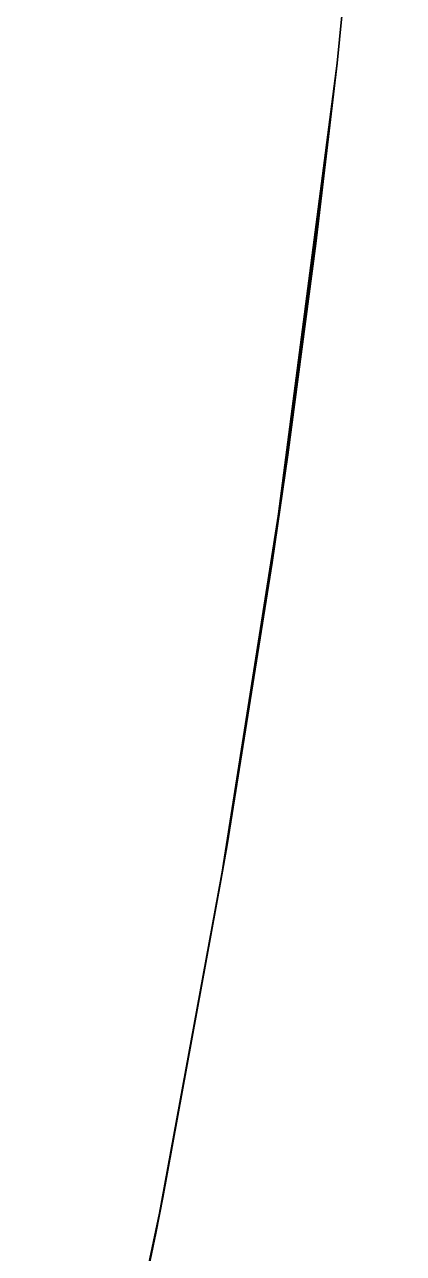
# Model space of a CAD drawing. Header units: metres. Extents: x -17.5 to 17.5, y -17.5 to 17.5.
# Drawn here: x 17.002 to 17.473, y -3.435 to -1.909 of the extents above; entities that cross this region are included whole.
import ezdxf

# ---------------------------------------------------------------- set-up
doc = ezdxf.new("R2010")
doc.units = ezdxf.units.M

msp = doc.modelspace()

# ---------------------------------------------------------------- meshes
at = {"layer": '10', "color": 1}
mesh = msp.add_polyface(dxfattribs=at)
corners = [(17.4383, -1.4688, -20), (17.4383, -1.4688, -19.5), (17.3903, -1.9566, -19.5), (17.3903, -1.9566, -20), (17.4725, -0.9798, -20), (17.4725, -0.9798, -19.5), (17.3903, -1.9566, -19), (17.3287, -2.4429, -19), (17.4383, -1.4688, -19), (17.3903, -1.9566, -18.5), (17.3287, -2.4429, -18.5), (17.4383, -1.4688, -18.5), (17.4725, -0.9798, -19), (17.3903, -1.9566, -18), (17.3287, -2.4429, -18), (17.4383, -1.4688, -18), (17.4725, -0.9798, -18.5), (17.3903, -1.9566, -17.5), (17.3287, -2.4429, -17.5), (17.4383, -1.4688, -17.5), (17.4725, -0.9798, -18), (17.3903, -1.9566, -17), (17.3287, -2.4429, -17), (17.4383, -1.4688, -17), (17.4725, -0.9798, -17.5), (17.3903, -1.9566, -16.5), (17.3287, -2.4429, -16.5), (17.4383, -1.4688, -16.5), (17.4725, -0.9798, -17), (17.3903, -1.9566, -16), (17.3287, -2.4429, -16), (17.4383, -1.4688, -16), (17.4725, -0.9798, -16.5), (17.3903, -1.9566, 16), (17.3903, -1.9566, 16.5), (17.3287, -2.4429, 16.5), (17.4383, -1.4688, 16), (17.4383, -1.4688, 16.5), (17.4725, -0.9798, 16), (17.3903, -1.9566, 17), (17.3287, -2.4429, 17), (17.4383, -1.4688, 17), (17.4725, -0.9798, 16.5), (17.3903, -1.9566, 17.5), (17.3287, -2.4429, 17.5), (17.4383, -1.4688, 17.5), (17.4725, -0.9798, 17), (17.3903, -1.9566, 18), (17.3287, -2.4429, 18), (17.4383, -1.4688, 18), (17.4725, -0.9798, 17.5), (17.3903, -1.9566, 18.5), (17.3287, -2.4429, 18.5), (17.4383, -1.4688, 18.5), (17.4725, -0.9798, 18), (17.3903, -1.9566, 19), (17.3287, -2.4429, 19), (17.4383, -1.4688, 19), (17.4725, -0.9798, 18.5), (17.3903, -1.9566, 19.5), (17.3287, -2.4429, 19.5), (17.4383, -1.4688, 19.5), (17.4725, -0.9798, 19), (17.3903, -1.9566, 20), (17.3287, -2.4429, 20), (17.4383, -1.4688, 20), (17.4725, -0.9798, 19.5)]
mesh.append_faces([[corners[k] for k in face] for face in [(0, 1, 2), (3, 0, 2), (4, 5, 1), (0, 4, 1), (2, 6, 7), (1, 8, 6), (2, 1, 6), (1, 5, 8), (6, 9, 10), (8, 11, 9), (6, 8, 9), (8, 12, 11), (9, 13, 14), (11, 15, 13), (9, 11, 13), (11, 16, 15), (13, 17, 18), (15, 19, 17), (13, 15, 17), (15, 20, 19), (17, 21, 22), (19, 23, 21), (17, 19, 21), (19, 24, 23), (21, 25, 26), (23, 27, 25), (21, 23, 25), (23, 28, 27), (25, 29, 30), (27, 31, 29), (25, 27, 29), (27, 32, 31), (33, 34, 35), (36, 37, 34), (33, 36, 34), (36, 38, 37), (34, 39, 40), (37, 41, 39), (34, 37, 39), (37, 42, 41), (39, 43, 44), (41, 45, 43), (39, 41, 43), (41, 46, 45), (43, 47, 48), (45, 49, 47), (43, 45, 47), (45, 50, 49), (47, 51, 52), (49, 53, 51), (47, 49, 51), (49, 54, 53), (51, 55, 56), (53, 57, 55), (51, 53, 55), (53, 58, 57), (55, 59, 60), (57, 61, 59), (55, 57, 59), (57, 62, 61), (59, 63, 64), (61, 65, 63), (59, 61, 63), (61, 66, 65)]], dxfattribs={"color": 1})
mesh = msp.add_polyface(dxfattribs=at)
corners = [(17.3636, -2.1804, -15.5), (17.3636, -2.1804, -15), (17.3093, -2.5767, -15), (17.3636, -2.1804, -14.5), (17.3093, -2.5767, -14.5), (17.3636, -2.1804, -14), (17.3093, -2.5767, -14), (17.3636, -2.1804, -13.5), (17.3093, -2.5767, -13.5), (17.3636, -2.1804, -13), (17.3093, -2.5767, -13), (17.3636, -2.1804, -12.5), (17.3093, -2.5767, -12.5), (17.3636, -2.1804, -12), (17.3093, -2.5767, -12), (17.3636, -2.1804, -11.5), (17.3093, -2.5767, -11.5), (17.3636, -2.1804, -11), (17.3093, -2.5767, -11), (17.3636, -2.1804, -10.5), (17.3093, -2.5767, -10.5), (17.3636, -2.1804, -10), (17.3093, -2.5767, -10), (17.3636, -2.1804, -9.5), (17.3093, -2.5767, -9.5), (17.3636, -2.1804, -9), (17.3093, -2.5767, -9), (17.3636, -2.1804, -8.5), (17.3093, -2.5767, -8.5), (17.3636, -2.1804, -8), (17.3093, -2.5767, -8), (17.3636, -2.1804, -7.5), (17.3093, -2.5767, -7.5), (17.3093, -2.5767, 8), (17.3636, -2.1804, 8), (17.3093, -2.5767, 8.5), (17.3636, -2.1804, 8.5), (17.3093, -2.5767, 9), (17.3636, -2.1804, 9), (17.3093, -2.5767, 9.5), (17.3636, -2.1804, 9.5), (17.3093, -2.5767, 10), (17.3636, -2.1804, 10), (17.3093, -2.5767, 10.5), (17.3636, -2.1804, 10.5), (17.3093, -2.5767, 11), (17.3636, -2.1804, 11), (17.3093, -2.5767, 11.5), (17.3636, -2.1804, 11.5), (17.3093, -2.5767, 12), (17.3636, -2.1804, 12), (17.3093, -2.5767, 12.5), (17.3636, -2.1804, 12.5), (17.3093, -2.5767, 13), (17.3636, -2.1804, 13), (17.3093, -2.5767, 13.5), (17.3636, -2.1804, 13.5), (17.3093, -2.5767, 14), (17.3636, -2.1804, 14), (17.3093, -2.5767, 14.5), (17.3636, -2.1804, 14.5), (17.3093, -2.5767, 15), (17.3636, -2.1804, 15), (17.3093, -2.5767, 15.5), (17.3287, -2.4429, -16), (17.3903, -1.9566, -16), (17.3093, -2.5767, -15.5), (17.3636, -2.1804, 15.5), (17.3287, -2.4429, 16)]
mesh.append_faces([[corners[k] for k in face] for face in [(0, 1, 2), (1, 3, 4), (3, 5, 6), (5, 7, 8), (7, 9, 10), (9, 11, 12), (11, 13, 14), (13, 15, 16), (15, 17, 18), (17, 19, 20), (19, 21, 22), (21, 23, 24), (23, 25, 26), (25, 27, 28), (27, 29, 30), (29, 31, 32), (33, 34, 35), (35, 36, 37), (37, 38, 39), (39, 40, 41), (41, 42, 43), (43, 44, 45), (45, 46, 47), (47, 48, 49), (49, 50, 51), (51, 52, 53), (53, 54, 55), (55, 56, 57), (57, 58, 59), (59, 60, 61), (61, 62, 63), (64, 65, 66), (63, 67, 68)]], dxfattribs={"color": 1})
mesh = msp.add_polyface(dxfattribs=at)
corners = [(17.3903, -1.9566, -20), (17.3903, -1.9566, -19.5), (17.3287, -2.4429, -19.5), (17.3287, -2.4429, -20), (17.3287, -2.4429, -19), (17.3903, -1.9566, -19), (17.3287, -2.4429, -18.5), (17.3903, -1.9566, -18.5), (17.3287, -2.4429, -18), (17.3903, -1.9566, -18), (17.3287, -2.4429, -17.5), (17.3903, -1.9566, -17.5), (17.3287, -2.4429, -17), (17.3903, -1.9566, -17), (17.3287, -2.4429, -16.5), (17.3903, -1.9566, -16.5), (17.3287, -2.4429, -16), (17.3636, -2.1804, 8.5), (17.3636, -2.1804, 9), (17.3093, -2.5767, 9), (17.3636, -2.1804, 9.5), (17.3093, -2.5767, 9.5), (17.3636, -2.1804, 10), (17.3093, -2.5767, 10), (17.3636, -2.1804, 10.5), (17.3093, -2.5767, 10.5), (17.3636, -2.1804, 11), (17.3093, -2.5767, 11), (17.3636, -2.1804, 11.5), (17.3093, -2.5767, 11.5), (17.3636, -2.1804, 12), (17.3093, -2.5767, 12), (17.3636, -2.1804, 12.5), (17.3093, -2.5767, 12.5), (17.3636, -2.1804, 13), (17.3093, -2.5767, 13), (17.3636, -2.1804, 13.5), (17.3093, -2.5767, 13.5), (17.3636, -2.1804, 14), (17.3093, -2.5767, 14), (17.3636, -2.1804, 14.5), (17.3093, -2.5767, 14.5), (17.3636, -2.1804, 15), (17.3093, -2.5767, 15), (17.3636, -2.1804, 15.5), (17.3093, -2.5767, 15.5), (17.3287, -2.4429, 16), (17.3903, -1.9566, 16), (17.3287, -2.4429, 16.5), (17.3903, -1.9566, 16.5), (17.3287, -2.4429, 17), (17.3903, -1.9566, 17), (17.3287, -2.4429, 17.5), (17.3903, -1.9566, 17.5), (17.3287, -2.4429, 18), (17.3903, -1.9566, 18), (17.3287, -2.4429, 18.5), (17.3903, -1.9566, 18.5), (17.3287, -2.4429, 19), (17.3903, -1.9566, 19), (17.3287, -2.4429, 19.5), (17.3903, -1.9566, 19.5), (17.3287, -2.4429, 20), (17.3903, -1.9566, -16), (17.3636, -2.1804, -15.5), (17.3093, -2.5767, -15.5)]
mesh.append_faces([[corners[k] for k in face] for face in [(0, 1, 2), (3, 0, 2), (2, 1, 4), (4, 5, 6), (6, 7, 8), (8, 9, 10), (10, 11, 12), (12, 13, 14), (14, 15, 16), (17, 18, 19), (18, 20, 21), (20, 22, 23), (22, 24, 25), (24, 26, 27), (26, 28, 29), (28, 30, 31), (30, 32, 33), (32, 34, 35), (34, 36, 37), (36, 38, 39), (38, 40, 41), (40, 42, 43), (42, 44, 45), (46, 47, 48), (48, 49, 50), (50, 51, 52), (52, 53, 54), (54, 55, 56), (56, 57, 58), (58, 59, 60), (60, 61, 62), (63, 64, 65), (44, 47, 46)]], dxfattribs={"color": 1})
mesh = msp.add_polyface(dxfattribs=at)
corners = [(17.3287, -2.4429, -20), (17.3287, -2.4429, -19.5), (17.2534, -2.9272, -19.5), (17.3287, -2.4429, -19), (17.2534, -2.9272, -19), (17.3287, -2.4429, -18.5), (17.2534, -2.9272, -18.5), (17.3287, -2.4429, -18), (17.2534, -2.9272, -18), (17.3287, -2.4429, -17.5), (17.2534, -2.9272, -17.5), (17.3287, -2.4429, -17), (17.2534, -2.9272, -17), (17.3287, -2.4429, -16.5), (17.2534, -2.9272, -16.5), (17.3287, -2.4429, -16), (17.2534, -2.9272, -16), (17.3093, -2.5767, -15.5), (17.3636, -2.1804, -15.5), (17.3093, -2.5767, -15), (17.3636, -2.1804, -15), (17.3093, -2.5767, -14.5), (17.3636, -2.1804, -14.5), (17.3093, -2.5767, -14), (17.3636, -2.1804, -14), (17.3093, -2.5767, -13.5), (17.3636, -2.1804, -13.5), (17.3093, -2.5767, -13), (17.3636, -2.1804, -13), (17.3093, -2.5767, -12.5), (17.3636, -2.1804, -12.5), (17.3093, -2.5767, -12), (17.3636, -2.1804, -12), (17.3093, -2.5767, -11.5), (17.3636, -2.1804, -11.5), (17.3093, -2.5767, -11), (17.3636, -2.1804, -11), (17.3093, -2.5767, -10.5), (17.3636, -2.1804, -10.5), (17.3093, -2.5767, -10), (17.3636, -2.1804, -10), (17.3093, -2.5767, -9.5), (17.3636, -2.1804, -9.5), (17.3093, -2.5767, -9), (17.3636, -2.1804, -9), (17.3093, -2.5767, -8.5), (17.3636, -2.1804, -8.5), (17.3093, -2.5767, -8), (17.3287, -2.4429, 16), (17.3287, -2.4429, 16.5), (17.2534, -2.9272, 16.5), (17.3287, -2.4429, 17), (17.2534, -2.9272, 17), (17.3287, -2.4429, 17.5), (17.2534, -2.9272, 17.5), (17.3287, -2.4429, 18), (17.2534, -2.9272, 18), (17.3287, -2.4429, 18.5), (17.2534, -2.9272, 18.5), (17.3287, -2.4429, 19), (17.2534, -2.9272, 19), (17.3287, -2.4429, 19.5), (17.2534, -2.9272, 19.5), (17.3287, -2.4429, 20), (17.2534, -2.9272, 20), (17.2458, -2.9716, -15.5), (17.3093, -2.5767, 15.5), (17.2534, -2.9272, 16)]
mesh.append_faces([[corners[k] for k in face] for face in [(0, 1, 2), (1, 3, 4), (3, 5, 6), (5, 7, 8), (7, 9, 10), (9, 11, 12), (11, 13, 14), (13, 15, 16), (17, 18, 19), (19, 20, 21), (21, 22, 23), (23, 24, 25), (25, 26, 27), (27, 28, 29), (29, 30, 31), (31, 32, 33), (33, 34, 35), (35, 36, 37), (37, 38, 39), (39, 40, 41), (41, 42, 43), (43, 44, 45), (45, 46, 47), (48, 49, 50), (49, 51, 52), (51, 53, 54), (53, 55, 56), (55, 57, 58), (57, 59, 60), (59, 61, 62), (61, 63, 64), (15, 17, 65), (66, 48, 67)]], dxfattribs={"color": 1})
mesh = msp.add_polyface(dxfattribs=at)
corners = [(17.3093, -2.5767, -8), (17.3636, -2.1804, -8), (17.3093, -2.5767, -7.5), (17.3636, -2.1804, -7.5), (17.3093, -2.5767, -7), (17.3636, -2.1804, -7), (17.3093, -2.5767, -6.5), (17.3636, -2.1804, -6.5), (17.3093, -2.5767, -6), (17.3636, -2.1804, -6), (17.3093, -2.5767, -5.5), (17.3636, -2.1804, -5.5), (17.3093, -2.5767, -5), (17.3636, -2.1804, -5), (17.3093, -2.5767, -4.5), (17.3636, -2.1804, -4.5), (17.3093, -2.5767, -4), (17.3636, -2.1804, -4), (17.3093, -2.5767, -3.5), (17.3636, -2.1804, -3.5), (17.3093, -2.5767, -3), (17.3636, -2.1804, -3), (17.3093, -2.5767, -2.5), (17.3636, -2.1804, -2.5), (17.3093, -2.5767, -2), (17.3636, -2.1804, -2), (17.3093, -2.5767, -1.5), (17.3636, -2.1804, -1.5), (17.3093, -2.5767, -1), (17.3636, -2.1804, -1), (17.3093, -2.5767, -0.5), (17.3636, -2.1804, -0.5), (17.3093, -2.5767), (17.3636, -2.1804), (17.3093, -2.5767, 0.5), (17.3636, -2.1804, 0.5), (17.3093, -2.5767, 1), (17.3636, -2.1804, 1), (17.3093, -2.5767, 1.5), (17.3636, -2.1804, 1.5), (17.3093, -2.5767, 2), (17.3636, -2.1804, 2), (17.3093, -2.5767, 2.5), (17.3636, -2.1804, 2.5), (17.3093, -2.5767, 3), (17.3636, -2.1804, 3), (17.3093, -2.5767, 3.5), (17.3636, -2.1804, 3.5), (17.3093, -2.5767, 4), (17.3636, -2.1804, 4), (17.3093, -2.5767, 4.5), (17.3636, -2.1804, 4.5), (17.3093, -2.5767, 5), (17.3636, -2.1804, 5), (17.3093, -2.5767, 5.5), (17.3636, -2.1804, 5.5), (17.3093, -2.5767, 6), (17.3636, -2.1804, 6), (17.3093, -2.5767, 6.5), (17.3636, -2.1804, 6.5), (17.3093, -2.5767, 7), (17.3636, -2.1804, 7), (17.3093, -2.5767, 7.5), (17.3636, -2.1804, 7.5), (17.3093, -2.5767, 8)]
mesh.append_faces([[corners[k] for k in face] for face in [(0, 1, 2), (2, 3, 4), (4, 5, 6), (6, 7, 8), (8, 9, 10), (10, 11, 12), (12, 13, 14), (14, 15, 16), (16, 17, 18), (18, 19, 20), (20, 21, 22), (22, 23, 24), (24, 25, 26), (26, 27, 28), (28, 29, 30), (30, 31, 32), (32, 33, 34), (34, 35, 36), (36, 37, 38), (38, 39, 40), (40, 41, 42), (42, 43, 44), (44, 45, 46), (46, 47, 48), (48, 49, 50), (50, 51, 52), (52, 53, 54), (54, 55, 56), (56, 57, 58), (58, 59, 60), (60, 61, 62), (62, 63, 64)]], dxfattribs={"color": 1})
mesh = msp.add_polyface(dxfattribs=at)
corners = [(17.3636, -2.1804, -7.5), (17.3636, -2.1804, -7), (17.3093, -2.5767, -7), (17.3636, -2.1804, -6.5), (17.3093, -2.5767, -6.5), (17.3636, -2.1804, -6), (17.3093, -2.5767, -6), (17.3636, -2.1804, -5.5), (17.3093, -2.5767, -5.5), (17.3636, -2.1804, -5), (17.3093, -2.5767, -5), (17.3636, -2.1804, -4.5), (17.3093, -2.5767, -4.5), (17.3636, -2.1804, -4), (17.3093, -2.5767, -4), (17.3636, -2.1804, -3.5), (17.3093, -2.5767, -3.5), (17.3636, -2.1804, -3), (17.3093, -2.5767, -3), (17.3636, -2.1804, -2.5), (17.3093, -2.5767, -2.5), (17.3636, -2.1804, -2), (17.3093, -2.5767, -2), (17.3636, -2.1804, -1.5), (17.3093, -2.5767, -1.5), (17.3636, -2.1804, -1), (17.3093, -2.5767, -1), (17.3636, -2.1804, -0.5), (17.3093, -2.5767, -0.5), (17.3636, -2.1804), (17.3093, -2.5767), (17.3636, -2.1804, 0.5), (17.3093, -2.5767, 0.5), (17.3636, -2.1804, 1), (17.3093, -2.5767, 1), (17.3636, -2.1804, 1.5), (17.3093, -2.5767, 1.5), (17.3636, -2.1804, 2), (17.3093, -2.5767, 2), (17.3636, -2.1804, 2.5), (17.3093, -2.5767, 2.5), (17.3636, -2.1804, 3), (17.3093, -2.5767, 3), (17.3636, -2.1804, 3.5), (17.3093, -2.5767, 3.5), (17.3636, -2.1804, 4), (17.3093, -2.5767, 4), (17.3636, -2.1804, 4.5), (17.3093, -2.5767, 4.5), (17.3636, -2.1804, 5), (17.3093, -2.5767, 5), (17.3636, -2.1804, 5.5), (17.3093, -2.5767, 5.5), (17.3636, -2.1804, 6), (17.3093, -2.5767, 6), (17.3636, -2.1804, 6.5), (17.3093, -2.5767, 6.5), (17.3636, -2.1804, 7), (17.3093, -2.5767, 7), (17.3636, -2.1804, 7.5), (17.3093, -2.5767, 7.5), (17.3636, -2.1804, 8), (17.3093, -2.5767, 8), (17.3636, -2.1804, 8.5), (17.3093, -2.5767, 8.5)]
mesh.append_faces([[corners[k] for k in face] for face in [(0, 1, 2), (1, 3, 4), (3, 5, 6), (5, 7, 8), (7, 9, 10), (9, 11, 12), (11, 13, 14), (13, 15, 16), (15, 17, 18), (17, 19, 20), (19, 21, 22), (21, 23, 24), (23, 25, 26), (25, 27, 28), (27, 29, 30), (29, 31, 32), (31, 33, 34), (33, 35, 36), (35, 37, 38), (37, 39, 40), (39, 41, 42), (41, 43, 44), (43, 45, 46), (45, 47, 48), (47, 49, 50), (49, 51, 52), (51, 53, 54), (53, 55, 56), (55, 57, 58), (57, 59, 60), (59, 61, 62), (61, 63, 64)]], dxfattribs={"color": 1})
mesh = msp.add_polyface(dxfattribs=at)
corners = [(17.2534, -2.9272, -20), (17.3287, -2.4429, -20), (17.2534, -2.9272, -19.5), (17.3287, -2.4429, -19.5), (17.2534, -2.9272, -19), (17.3287, -2.4429, -19), (17.2534, -2.9272, -18.5), (17.3287, -2.4429, -18.5), (17.2534, -2.9272, -18), (17.3287, -2.4429, -18), (17.2534, -2.9272, -17.5), (17.3287, -2.4429, -17.5), (17.2534, -2.9272, -17), (17.3287, -2.4429, -17), (17.2534, -2.9272, -16.5), (17.3287, -2.4429, -16.5), (17.2534, -2.9272, -16), (17.3093, -2.5767, -15.5), (17.3093, -2.5767, -15), (17.2458, -2.9716, -15), (17.3093, -2.5767, -14.5), (17.2458, -2.9716, -14.5), (17.3093, -2.5767, -14), (17.2458, -2.9716, -14), (17.3093, -2.5767, -13.5), (17.2458, -2.9716, -13.5), (17.3093, -2.5767, -13), (17.2458, -2.9716, -13), (17.3093, -2.5767, -12.5), (17.2458, -2.9716, -12.5), (17.3093, -2.5767, -12), (17.2458, -2.9716, -12), (17.3093, -2.5767, -11.5), (17.2458, -2.9716, -11.5), (17.3093, -2.5767, -11), (17.2458, -2.9716, -11), (17.3093, -2.5767, -10.5), (17.2458, -2.9716, -10.5), (17.3093, -2.5767, -10), (17.2458, -2.9716, -10), (17.3093, -2.5767, -9.5), (17.2458, -2.9716, -9.5), (17.3093, -2.5767, -9), (17.2458, -2.9716, -9), (17.3093, -2.5767, -8.5), (17.2458, -2.9716, -8.5), (17.3093, -2.5767, -8), (17.2458, -2.9716, -8), (17.3093, -2.5767, -7.5), (17.2458, -2.9716, -7.5), (17.3093, -2.5767, -7), (17.2458, -2.9716, -7), (17.3093, -2.5767, -6.5), (17.2458, -2.9716, -6.5), (17.3093, -2.5767, -6), (17.2458, -2.9716, -6), (17.3093, -2.5767, -5.5), (17.2458, -2.9716, -5.5), (17.3093, -2.5767, -5), (17.2458, -2.9716, -5), (17.3093, -2.5767, -4.5), (17.2458, -2.9716, -4.5), (17.3093, -2.5767, -4), (17.2458, -2.9716, -4), (17.3093, -2.5767, -3.5), (17.2458, -2.9716, -3.5), (17.3093, -2.5767, -3), (17.2458, -2.9716, -3), (17.3093, -2.5767, -2.5), (17.2458, -2.9716, -2.5), (17.3093, -2.5767, -2), (17.2458, -2.9716, -2), (17.3093, -2.5767, -1.5), (17.2458, -2.9716, -1.5), (17.3093, -2.5767, -1), (17.2458, -2.9716, -1), (17.3093, -2.5767, -0.5), (17.2458, -2.9716, -0.5), (17.2458, -2.9716, 7.5), (17.3093, -2.5767, 7.5), (17.2458, -2.9716, 8), (17.3093, -2.5767, 8), (17.2458, -2.9716, 8.5), (17.3093, -2.5767, 8.5), (17.2458, -2.9716, 9), (17.3093, -2.5767, 9), (17.2458, -2.9716, 9.5), (17.3093, -2.5767, 9.5), (17.2458, -2.9716, 10), (17.3093, -2.5767, 10), (17.2458, -2.9716, 10.5), (17.3093, -2.5767, 10.5), (17.2458, -2.9716, 11), (17.3093, -2.5767, 11), (17.2458, -2.9716, 11.5), (17.3093, -2.5767, 11.5), (17.2458, -2.9716, 12), (17.3093, -2.5767, 12), (17.2458, -2.9716, 12.5), (17.3093, -2.5767, 12.5), (17.2458, -2.9716, 13), (17.3093, -2.5767, 13), (17.2458, -2.9716, 13.5), (17.3093, -2.5767, 13.5), (17.2458, -2.9716, 14), (17.3093, -2.5767, 14), (17.2458, -2.9716, 14.5), (17.3093, -2.5767, 14.5), (17.2458, -2.9716, 15), (17.3093, -2.5767, 15), (17.2458, -2.9716, 15.5), (17.2534, -2.9272, 16), (17.3287, -2.4429, 16), (17.2534, -2.9272, 16.5), (17.3287, -2.4429, 16.5), (17.2534, -2.9272, 17), (17.3287, -2.4429, 17), (17.2534, -2.9272, 17.5), (17.3287, -2.4429, 17.5), (17.2534, -2.9272, 18), (17.3287, -2.4429, 18), (17.2534, -2.9272, 18.5), (17.3287, -2.4429, 18.5), (17.2534, -2.9272, 19), (17.3287, -2.4429, 19), (17.2534, -2.9272, 19.5), (17.3287, -2.4429, 19.5), (17.2534, -2.9272, 20), (17.3287, -2.4429, -16), (17.2458, -2.9716, -15.5), (17.3093, -2.5767, 15.5)]
mesh.append_faces([[corners[k] for k in face] for face in [(0, 1, 2), (2, 3, 4), (4, 5, 6), (6, 7, 8), (8, 9, 10), (10, 11, 12), (12, 13, 14), (14, 15, 16), (17, 18, 19), (18, 20, 21), (20, 22, 23), (22, 24, 25), (24, 26, 27), (26, 28, 29), (28, 30, 31), (30, 32, 33), (32, 34, 35), (34, 36, 37), (36, 38, 39), (38, 40, 41), (40, 42, 43), (42, 44, 45), (44, 46, 47), (46, 48, 49), (48, 50, 51), (50, 52, 53), (52, 54, 55), (54, 56, 57), (56, 58, 59), (58, 60, 61), (60, 62, 63), (62, 64, 65), (64, 66, 67), (66, 68, 69), (68, 70, 71), (70, 72, 73), (72, 74, 75), (74, 76, 77), (78, 79, 80), (80, 81, 82), (82, 83, 84), (84, 85, 86), (86, 87, 88), (88, 89, 90), (90, 91, 92), (92, 93, 94), (94, 95, 96), (96, 97, 98), (98, 99, 100), (100, 101, 102), (102, 103, 104), (104, 105, 106), (106, 107, 108), (108, 109, 110), (111, 112, 113), (113, 114, 115), (115, 116, 117), (117, 118, 119), (119, 120, 121), (121, 122, 123), (123, 124, 125), (125, 126, 127), (16, 128, 129), (110, 130, 111)]], dxfattribs={"color": 1})
mesh = msp.add_polyface(dxfattribs=at)
corners = [(17.2534, -2.9272, -20), (17.2534, -2.9272, -19.5), (17.1647, -3.4093, -19.5), (17.2534, -2.9272, -19), (17.1647, -3.4093, -19), (17.2534, -2.9272, -18.5), (17.1647, -3.4093, -18.5), (17.2534, -2.9272, -18), (17.1647, -3.4093, -18), (17.2534, -2.9272, -17.5), (17.1647, -3.4093, -17.5), (17.2534, -2.9272, -17), (17.1647, -3.4093, -17), (17.2534, -2.9272, -16.5), (17.1647, -3.4093, -16.5), (17.2534, -2.9272, -16), (17.1647, -3.4093, -16), (17.2458, -2.9716, -15.5), (17.3093, -2.5767, -15.5), (17.2458, -2.9716, -15), (17.3093, -2.5767, -15), (17.2458, -2.9716, -14.5), (17.3093, -2.5767, -14.5), (17.2458, -2.9716, -14), (17.3093, -2.5767, -14), (17.2458, -2.9716, -13.5), (17.3093, -2.5767, -13.5), (17.2458, -2.9716, -13), (17.3093, -2.5767, -13), (17.2458, -2.9716, -12.5), (17.3093, -2.5767, -12.5), (17.2458, -2.9716, -12), (17.3093, -2.5767, -12), (17.2458, -2.9716, -11.5), (17.3093, -2.5767, -11.5), (17.2458, -2.9716, -11), (17.3093, -2.5767, -11), (17.2458, -2.9716, -10.5), (17.3093, -2.5767, -10.5), (17.2458, -2.9716, -10), (17.3093, -2.5767, -10), (17.2458, -2.9716, -9.5), (17.3093, -2.5767, -9.5), (17.2458, -2.9716, -9), (17.2458, -2.9716, 15), (17.2458, -2.9716, 15.5), (17.1734, -3.365, 15.5), (17.2534, -2.9272, 16), (17.2534, -2.9272, 16.5), (17.1647, -3.4093, 16.5), (17.2534, -2.9272, 17), (17.1647, -3.4093, 17), (17.2534, -2.9272, 17.5), (17.1647, -3.4093, 17.5), (17.2534, -2.9272, 18), (17.1647, -3.4093, 18), (17.2534, -2.9272, 18.5), (17.1647, -3.4093, 18.5), (17.2534, -2.9272, 19), (17.1647, -3.4093, 19), (17.2534, -2.9272, 19.5), (17.1647, -3.4093, 19.5), (17.2534, -2.9272, 20), (17.1647, -3.4093, 20), (17.1734, -3.365, -15.5), (17.1647, -3.4093, 16)]
mesh.append_faces([[corners[k] for k in face] for face in [(0, 1, 2), (1, 3, 4), (3, 5, 6), (5, 7, 8), (7, 9, 10), (9, 11, 12), (11, 13, 14), (13, 15, 16), (17, 18, 19), (19, 20, 21), (21, 22, 23), (23, 24, 25), (25, 26, 27), (27, 28, 29), (29, 30, 31), (31, 32, 33), (33, 34, 35), (35, 36, 37), (37, 38, 39), (39, 40, 41), (41, 42, 43), (44, 45, 46), (47, 48, 49), (48, 50, 51), (50, 52, 53), (52, 54, 55), (54, 56, 57), (56, 58, 59), (58, 60, 61), (60, 62, 63), (15, 17, 64), (45, 47, 65)]], dxfattribs={"color": 1})
mesh = msp.add_polyface(dxfattribs=at)
corners = [(17.2458, -2.9716, -9), (17.3093, -2.5767, -9), (17.2458, -2.9716, -8.5), (17.3093, -2.5767, -8.5), (17.2458, -2.9716, -8), (17.3093, -2.5767, -8), (17.2458, -2.9716, -7.5), (17.3093, -2.5767, -7.5), (17.2458, -2.9716, -7), (17.3093, -2.5767, -7), (17.2458, -2.9716, -6.5), (17.3093, -2.5767, -6.5), (17.2458, -2.9716, -6), (17.3093, -2.5767, -6), (17.2458, -2.9716, -5.5), (17.3093, -2.5767, -5.5), (17.2458, -2.9716, -5), (17.3093, -2.5767, -5), (17.2458, -2.9716, -4.5), (17.3093, -2.5767, -4.5), (17.2458, -2.9716, -4), (17.3093, -2.5767, -4), (17.2458, -2.9716, -3.5), (17.3093, -2.5767, -3.5), (17.2458, -2.9716, -3), (17.3093, -2.5767, -3), (17.2458, -2.9716, -2.5), (17.3093, -2.5767, -2.5), (17.2458, -2.9716, -2), (17.3093, -2.5767, -2), (17.2458, -2.9716, -1.5), (17.3093, -2.5767, -1.5), (17.2458, -2.9716, -1), (17.3093, -2.5767, -1), (17.2458, -2.9716, -0.5), (17.3093, -2.5767, -0.5), (17.2458, -2.9716), (17.3093, -2.5767), (17.2458, -2.9716, 0.5), (17.3093, -2.5767, 0.5), (17.2458, -2.9716, 1), (17.3093, -2.5767, 1), (17.2458, -2.9716, 1.5), (17.3093, -2.5767, 1.5), (17.2458, -2.9716, 2), (17.3093, -2.5767, 2), (17.2458, -2.9716, 2.5), (17.3093, -2.5767, 2.5), (17.2458, -2.9716, 3), (17.3093, -2.5767, 3), (17.2458, -2.9716, 3.5), (17.3093, -2.5767, 3.5), (17.2458, -2.9716, 4), (17.3093, -2.5767, 4), (17.2458, -2.9716, 4.5), (17.3093, -2.5767, 4.5), (17.2458, -2.9716, 5), (17.3093, -2.5767, 5), (17.2458, -2.9716, 5.5), (17.3093, -2.5767, 5.5), (17.2458, -2.9716, 6), (17.3093, -2.5767, 6), (17.2458, -2.9716, 6.5), (17.3093, -2.5767, 6.5), (17.2458, -2.9716, 7), (17.3093, -2.5767, 7), (17.2458, -2.9716, 7.5)]
mesh.append_faces([[corners[k] for k in face] for face in [(0, 1, 2), (2, 3, 4), (4, 5, 6), (6, 7, 8), (8, 9, 10), (10, 11, 12), (12, 13, 14), (14, 15, 16), (16, 17, 18), (18, 19, 20), (20, 21, 22), (22, 23, 24), (24, 25, 26), (26, 27, 28), (28, 29, 30), (30, 31, 32), (32, 33, 34), (34, 35, 36), (36, 37, 38), (38, 39, 40), (40, 41, 42), (42, 43, 44), (44, 45, 46), (46, 47, 48), (48, 49, 50), (50, 51, 52), (52, 53, 54), (54, 55, 56), (56, 57, 58), (58, 59, 60), (60, 61, 62), (62, 63, 64), (64, 65, 66)]], dxfattribs={"color": 1})
mesh = msp.add_polyface(dxfattribs=at)
corners = [(17.3093, -2.5767, -0.5), (17.3093, -2.5767), (17.2458, -2.9716), (17.3093, -2.5767, 0.5), (17.2458, -2.9716, 0.5), (17.3093, -2.5767, 1), (17.2458, -2.9716, 1), (17.3093, -2.5767, 1.5), (17.2458, -2.9716, 1.5), (17.3093, -2.5767, 2), (17.2458, -2.9716, 2), (17.3093, -2.5767, 2.5), (17.2458, -2.9716, 2.5), (17.3093, -2.5767, 3), (17.2458, -2.9716, 3), (17.3093, -2.5767, 3.5), (17.2458, -2.9716, 3.5), (17.3093, -2.5767, 4), (17.2458, -2.9716, 4), (17.3093, -2.5767, 4.5), (17.2458, -2.9716, 4.5), (17.3093, -2.5767, 5), (17.2458, -2.9716, 5), (17.3093, -2.5767, 5.5), (17.2458, -2.9716, 5.5), (17.3093, -2.5767, 6), (17.2458, -2.9716, 6), (17.3093, -2.5767, 6.5), (17.2458, -2.9716, 6.5), (17.3093, -2.5767, 7), (17.2458, -2.9716, 7), (17.3093, -2.5767, 7.5), (17.2458, -2.9716, 7.5), (17.3093, -2.5767, 8), (17.2458, -2.9716, 8), (17.3093, -2.5767, 8.5), (17.2458, -2.9716, 8.5), (17.3093, -2.5767, 9), (17.2458, -2.9716, 9), (17.3093, -2.5767, 9.5), (17.2458, -2.9716, 9.5), (17.3093, -2.5767, 10), (17.2458, -2.9716, 10), (17.3093, -2.5767, 10.5), (17.2458, -2.9716, 10.5), (17.3093, -2.5767, 11), (17.2458, -2.9716, 11), (17.3093, -2.5767, 11.5), (17.2458, -2.9716, 11.5), (17.3093, -2.5767, 12), (17.2458, -2.9716, 12), (17.3093, -2.5767, 12.5), (17.2458, -2.9716, 12.5), (17.3093, -2.5767, 13), (17.2458, -2.9716, 13), (17.3093, -2.5767, 13.5), (17.2458, -2.9716, 13.5), (17.3093, -2.5767, 14), (17.2458, -2.9716, 14), (17.3093, -2.5767, 14.5), (17.2458, -2.9716, 14.5), (17.3093, -2.5767, 15), (17.2458, -2.9716, 15), (17.3093, -2.5767, 15.5), (17.2458, -2.9716, 15.5)]
mesh.append_faces([[corners[k] for k in face] for face in [(0, 1, 2), (1, 3, 4), (3, 5, 6), (5, 7, 8), (7, 9, 10), (9, 11, 12), (11, 13, 14), (13, 15, 16), (15, 17, 18), (17, 19, 20), (19, 21, 22), (21, 23, 24), (23, 25, 26), (25, 27, 28), (27, 29, 30), (29, 31, 32), (31, 33, 34), (33, 35, 36), (35, 37, 38), (37, 39, 40), (39, 41, 42), (41, 43, 44), (43, 45, 46), (45, 47, 48), (47, 49, 50), (49, 51, 52), (51, 53, 54), (53, 55, 56), (55, 57, 58), (57, 59, 60), (59, 61, 62), (61, 63, 64)]], dxfattribs={"color": 1})
mesh = msp.add_polyface(dxfattribs=at)
corners = [(17.1647, -3.4093, -20), (17.2534, -2.9272, -20), (17.1647, -3.4093, -19.5), (17.2534, -2.9272, -19.5), (17.1647, -3.4093, -19), (17.2534, -2.9272, -19), (17.1647, -3.4093, -18.5), (17.2534, -2.9272, -18.5), (17.1647, -3.4093, -18), (17.2534, -2.9272, -18), (17.1647, -3.4093, -17.5), (17.2534, -2.9272, -17.5), (17.1647, -3.4093, -17), (17.2534, -2.9272, -17), (17.1647, -3.4093, -16.5), (17.2534, -2.9272, -16.5), (17.1647, -3.4093, -16), (17.1734, -3.365, -10.5), (17.1734, -3.365, -10), (17.092, -3.7566, -10), (17.1734, -3.365, -9.5), (17.092, -3.7566, -9.5), (17.1734, -3.365, -9), (17.092, -3.7566, -9), (17.1734, -3.365, -8.5), (17.092, -3.7566, -8.5), (17.1734, -3.365, -8), (17.092, -3.7566, -8), (17.1734, -3.365, -7.5), (17.092, -3.7566, -7.5), (17.1734, -3.365, -7), (17.092, -3.7566, -7), (17.1734, -3.365, -6.5), (17.092, -3.7566, -6.5), (17.1734, -3.365, -6), (17.092, -3.7566, -6), (17.1734, -3.365, -5.5), (17.092, -3.7566, -5.5), (17.1734, -3.365, -5), (17.092, -3.7566, -5), (17.1734, -3.365, -4.5), (17.092, -3.7566, -4.5), (17.1734, -3.365, -4), (17.092, -3.7566, -4), (17.1734, -3.365, -3.5), (17.092, -3.7566, -3.5), (17.1734, -3.365, -3), (17.092, -3.7566, -3), (17.1734, -3.365, -2.5), (17.092, -3.7566, -2.5), (17.1734, -3.365, -2), (17.092, -3.7566, -2), (17.1734, -3.365, -1.5), (17.092, -3.7566, -1.5), (17.1734, -3.365, -1), (17.092, -3.7566, -1), (17.1734, -3.365, -0.5), (17.092, -3.7566, -0.5), (17.1734, -3.365), (17.092, -3.7566), (17.1734, -3.365, 0.5), (17.092, -3.7566, 0.5), (17.1734, -3.365, 1), (17.092, -3.7566, 1), (17.1734, -3.365, 1.5), (17.092, -3.7566, 1.5), (17.1734, -3.365, 2), (17.092, -3.7566, 2), (17.1734, -3.365, 2.5), (17.092, -3.7566, 2.5), (17.1734, -3.365, 3), (17.092, -3.7566, 3), (17.1734, -3.365, 3.5), (17.092, -3.7566, 3.5), (17.1734, -3.365, 4), (17.092, -3.7566, 4), (17.1734, -3.365, 4.5), (17.092, -3.7566, 4.5), (17.1734, -3.365, 5), (17.092, -3.7566, 5), (17.1734, -3.365, 5.5), (17.092, -3.7566, 5.5), (17.1734, -3.365, 6), (17.092, -3.7566, 6), (17.1734, -3.365, 6.5), (17.092, -3.7566, 6.5), (17.1734, -3.365, 7), (17.092, -3.7566, 7), (17.1734, -3.365, 7.5), (17.092, -3.7566, 7.5), (17.1734, -3.365, 8), (17.092, -3.7566, 8), (17.1734, -3.365, 8.5), (17.092, -3.7566, 8.5), (17.1734, -3.365, 9), (17.092, -3.7566, 9), (17.1734, -3.365, 9.5), (17.092, -3.7566, 9.5), (17.1734, -3.365, 10), (17.092, -3.7566, 10), (17.1734, -3.365, 10.5), (17.092, -3.7566, 10.5), (17.1734, -3.365, 11), (17.092, -3.7566, 11), (17.1734, -3.365, 11.5), (17.092, -3.7566, 11.5), (17.1734, -3.365, 12), (17.092, -3.7566, 12), (17.1734, -3.365, 12.5), (17.092, -3.7566, 12.5), (17.1734, -3.365, 13), (17.092, -3.7566, 13), (17.1734, -3.365, 13.5), (17.092, -3.7566, 13.5), (17.1734, -3.365, 14), (17.092, -3.7566, 14), (17.1734, -3.365, 14.5), (17.092, -3.7566, 14.5), (17.1734, -3.365, 15), (17.092, -3.7566, 15), (17.1734, -3.365, 15.5), (17.092, -3.7566, 15.5), (17.1647, -3.4093, 16), (17.2534, -2.9272, 16), (17.1647, -3.4093, 16.5), (17.2534, -2.9272, 16.5), (17.1647, -3.4093, 17), (17.2534, -2.9272, 17), (17.1647, -3.4093, 17.5), (17.2458, -2.9716, 15.5)]
mesh.append_faces([[corners[k] for k in face] for face in [(0, 1, 2), (2, 3, 4), (4, 5, 6), (6, 7, 8), (8, 9, 10), (10, 11, 12), (12, 13, 14), (14, 15, 16), (17, 18, 19), (18, 20, 21), (20, 22, 23), (22, 24, 25), (24, 26, 27), (26, 28, 29), (28, 30, 31), (30, 32, 33), (32, 34, 35), (34, 36, 37), (36, 38, 39), (38, 40, 41), (40, 42, 43), (42, 44, 45), (44, 46, 47), (46, 48, 49), (48, 50, 51), (50, 52, 53), (52, 54, 55), (54, 56, 57), (56, 58, 59), (58, 60, 61), (60, 62, 63), (62, 64, 65), (64, 66, 67), (66, 68, 69), (68, 70, 71), (70, 72, 73), (72, 74, 75), (74, 76, 77), (76, 78, 79), (78, 80, 81), (80, 82, 83), (82, 84, 85), (84, 86, 87), (86, 88, 89), (88, 90, 91), (90, 92, 93), (92, 94, 95), (94, 96, 97), (96, 98, 99), (98, 100, 101), (100, 102, 103), (102, 104, 105), (104, 106, 107), (106, 108, 109), (108, 110, 111), (110, 112, 113), (112, 114, 115), (114, 116, 117), (116, 118, 119), (118, 120, 121), (122, 123, 124), (124, 125, 126), (126, 127, 128), (120, 129, 122)]], dxfattribs={"color": 1})
mesh = msp.add_polyface(dxfattribs=at)
corners = [(17.1734, -3.365, -15.5), (17.2458, -2.9716, -15.5), (17.1734, -3.365, -15), (17.2458, -2.9716, -15), (17.1734, -3.365, -14.5), (17.2458, -2.9716, -14.5), (17.1734, -3.365, -14), (17.2458, -2.9716, -14), (17.1734, -3.365, -13.5), (17.2458, -2.9716, -13.5), (17.1734, -3.365, -13), (17.2458, -2.9716, -13), (17.1734, -3.365, -12.5), (17.2458, -2.9716, -12.5), (17.1734, -3.365, -12), (17.2458, -2.9716, -12), (17.1734, -3.365, -11.5), (17.2458, -2.9716, -11.5), (17.1734, -3.365, -11), (17.2458, -2.9716, -11), (17.1734, -3.365, -10.5), (17.2458, -2.9716, -10.5), (17.1734, -3.365, -10), (17.2458, -2.9716, -10), (17.1734, -3.365, -9.5), (17.2458, -2.9716, -9.5), (17.1734, -3.365, -9), (17.2458, -2.9716, -9), (17.1734, -3.365, -8.5), (17.2458, -2.9716, -8.5), (17.1734, -3.365, -8), (17.2458, -2.9716, -8), (17.1734, -3.365, -7.5), (17.2458, -2.9716, -7.5), (17.1734, -3.365, -7), (17.2458, -2.9716, -7), (17.1734, -3.365, -6.5), (17.2458, -2.9716, -6.5), (17.1734, -3.365, -6), (17.2458, -2.9716, -6), (17.1734, -3.365, -5.5), (17.2458, -2.9716, -5.5), (17.1734, -3.365, -5), (17.2458, -2.9716, -5), (17.1734, -3.365, -4.5), (17.2458, -2.9716, -4.5), (17.1734, -3.365, -4), (17.2458, -2.9716, -4), (17.1734, -3.365, -3.5), (17.2458, -2.9716, -3.5), (17.1734, -3.365, -3), (17.2458, -2.9716, -3), (17.1734, -3.365, -2.5), (17.2458, -2.9716, -2.5), (17.1734, -3.365, -2), (17.1647, -3.4093, 17.5), (17.2534, -2.9272, 17.5), (17.1647, -3.4093, 18), (17.2534, -2.9272, 18), (17.1647, -3.4093, 18.5), (17.2534, -2.9272, 18.5), (17.1647, -3.4093, 19), (17.2534, -2.9272, 19), (17.1647, -3.4093, 19.5), (17.2534, -2.9272, 19.5), (17.1647, -3.4093, 20)]
mesh.append_faces([[corners[k] for k in face] for face in [(0, 1, 2), (2, 3, 4), (4, 5, 6), (6, 7, 8), (8, 9, 10), (10, 11, 12), (12, 13, 14), (14, 15, 16), (16, 17, 18), (18, 19, 20), (20, 21, 22), (22, 23, 24), (24, 25, 26), (26, 27, 28), (28, 29, 30), (30, 31, 32), (32, 33, 34), (34, 35, 36), (36, 37, 38), (38, 39, 40), (40, 41, 42), (42, 43, 44), (44, 45, 46), (46, 47, 48), (48, 49, 50), (50, 51, 52), (52, 53, 54), (55, 56, 57), (57, 58, 59), (59, 60, 61), (61, 62, 63), (63, 64, 65)]], dxfattribs={"color": 1})
mesh = msp.add_polyface(dxfattribs=at)
corners = [(17.2458, -2.9716, -15.5), (17.2458, -2.9716, -15), (17.1734, -3.365, -15), (17.2458, -2.9716, -14.5), (17.1734, -3.365, -14.5), (17.2458, -2.9716, -14), (17.1734, -3.365, -14), (17.2458, -2.9716, -13.5), (17.1734, -3.365, -13.5), (17.2458, -2.9716, -13), (17.1734, -3.365, -13), (17.2458, -2.9716, -12.5), (17.1734, -3.365, -12.5), (17.2458, -2.9716, -12), (17.1734, -3.365, -12), (17.2458, -2.9716, -11.5), (17.1734, -3.365, -11.5), (17.2458, -2.9716, -11), (17.1734, -3.365, -11), (17.2458, -2.9716, -10.5), (17.1734, -3.365, -10.5), (17.2458, -2.9716, -10), (17.1734, -3.365, -10), (17.2458, -2.9716, -9.5), (17.1734, -3.365, -9.5), (17.2458, -2.9716, -9), (17.1734, -3.365, -9), (17.2458, -2.9716, -8.5), (17.1734, -3.365, -8.5), (17.2458, -2.9716, -8), (17.1734, -3.365, -8), (17.2458, -2.9716, -7.5), (17.1734, -3.365, -7.5), (17.2458, -2.9716, -7), (17.1734, -3.365, -7), (17.2458, -2.9716, -6.5), (17.1734, -3.365, -6.5), (17.2458, -2.9716, -6), (17.1734, -3.365, -6), (17.2458, -2.9716, -5.5), (17.1734, -3.365, -5.5), (17.2458, -2.9716, -5), (17.1734, -3.365, -5), (17.2458, -2.9716, -4.5), (17.1734, -3.365, -4.5), (17.2458, -2.9716, -4), (17.1734, -3.365, -4), (17.2458, -2.9716, -3.5), (17.1734, -3.365, -3.5), (17.2458, -2.9716, -3), (17.1734, -3.365, -3), (17.2458, -2.9716, -2.5), (17.1734, -3.365, -2.5), (17.2458, -2.9716, -2), (17.1734, -3.365, -2), (17.2458, -2.9716, -1.5), (17.1734, -3.365, -1.5), (17.2458, -2.9716, -1), (17.1734, -3.365, -1), (17.2458, -2.9716, -0.5), (17.1734, -3.365, -0.5), (17.2458, -2.9716), (17.1734, -3.365), (17.2458, -2.9716, 0.5), (17.1734, -3.365, 0.5), (17.2458, -2.9716, 1), (17.1734, -3.365, 1), (17.2458, -2.9716, 1.5), (17.1734, -3.365, 1.5), (17.2458, -2.9716, 2), (17.1734, -3.365, 2), (17.2458, -2.9716, 2.5), (17.1734, -3.365, 2.5), (17.2458, -2.9716, 3), (17.1734, -3.365, 3), (17.2458, -2.9716, 3.5), (17.1734, -3.365, 3.5), (17.2458, -2.9716, 4), (17.1734, -3.365, 4), (17.2458, -2.9716, 4.5), (17.1734, -3.365, 4.5), (17.2458, -2.9716, 5), (17.1734, -3.365, 5), (17.2458, -2.9716, 5.5), (17.1734, -3.365, 5.5), (17.2458, -2.9716, 6), (17.1734, -3.365, 6), (17.2458, -2.9716, 6.5), (17.1734, -3.365, 6.5), (17.2458, -2.9716, 7), (17.1734, -3.365, 7), (17.2458, -2.9716, 7.5), (17.1734, -3.365, 7.5), (17.2458, -2.9716, 8), (17.1734, -3.365, 8), (17.2458, -2.9716, 8.5), (17.1734, -3.365, 8.5), (17.2458, -2.9716, 9), (17.1734, -3.365, 9), (17.2458, -2.9716, 9.5), (17.1734, -3.365, 9.5), (17.2458, -2.9716, 10), (17.1734, -3.365, 10), (17.2458, -2.9716, 10.5), (17.1734, -3.365, 10.5), (17.2458, -2.9716, 11), (17.1734, -3.365, 11), (17.2458, -2.9716, 11.5), (17.1734, -3.365, 11.5), (17.2458, -2.9716, 12), (17.1734, -3.365, 12), (17.2458, -2.9716, 12.5), (17.1734, -3.365, 12.5), (17.2458, -2.9716, 13), (17.1734, -3.365, 13), (17.2458, -2.9716, 13.5), (17.1734, -3.365, 13.5), (17.2458, -2.9716, 14), (17.1734, -3.365, 14), (17.2458, -2.9716, 14.5), (17.1734, -3.365, 14.5), (17.2458, -2.9716, 15), (17.1734, -3.365, 15), (17.1734, -3.365, 15.5), (17.1647, -3.4093, -16), (17.2534, -2.9272, -16), (17.1734, -3.365, -15.5)]
mesh.append_faces([[corners[k] for k in face] for face in [(0, 1, 2), (1, 3, 4), (3, 5, 6), (5, 7, 8), (7, 9, 10), (9, 11, 12), (11, 13, 14), (13, 15, 16), (15, 17, 18), (17, 19, 20), (19, 21, 22), (21, 23, 24), (23, 25, 26), (25, 27, 28), (27, 29, 30), (29, 31, 32), (31, 33, 34), (33, 35, 36), (35, 37, 38), (37, 39, 40), (39, 41, 42), (41, 43, 44), (43, 45, 46), (45, 47, 48), (47, 49, 50), (49, 51, 52), (51, 53, 54), (53, 55, 56), (55, 57, 58), (57, 59, 60), (59, 61, 62), (61, 63, 64), (63, 65, 66), (65, 67, 68), (67, 69, 70), (69, 71, 72), (71, 73, 74), (73, 75, 76), (75, 77, 78), (77, 79, 80), (79, 81, 82), (81, 83, 84), (83, 85, 86), (85, 87, 88), (87, 89, 90), (89, 91, 92), (91, 93, 94), (93, 95, 96), (95, 97, 98), (97, 99, 100), (99, 101, 102), (101, 103, 104), (103, 105, 106), (105, 107, 108), (107, 109, 110), (109, 111, 112), (111, 113, 114), (113, 115, 116), (115, 117, 118), (117, 119, 120), (119, 121, 122), (120, 119, 122), (122, 121, 123), (124, 125, 126)]], dxfattribs={"color": 1})
mesh = msp.add_polyface(dxfattribs=at)
corners = [(17.1734, -3.365, -2), (17.2458, -2.9716, -2), (17.1734, -3.365, -1.5), (17.2458, -2.9716, -1.5), (17.1734, -3.365, -1), (17.2458, -2.9716, -1), (17.1734, -3.365, -0.5), (17.2458, -2.9716, -0.5), (17.1734, -3.365), (17.2458, -2.9716), (17.1734, -3.365, 0.5), (17.2458, -2.9716, 0.5), (17.1734, -3.365, 1), (17.2458, -2.9716, 1), (17.1734, -3.365, 1.5), (17.2458, -2.9716, 1.5), (17.1734, -3.365, 2), (17.2458, -2.9716, 2), (17.1734, -3.365, 2.5), (17.2458, -2.9716, 2.5), (17.1734, -3.365, 3), (17.2458, -2.9716, 3), (17.1734, -3.365, 3.5), (17.2458, -2.9716, 3.5), (17.1734, -3.365, 4), (17.2458, -2.9716, 4), (17.1734, -3.365, 4.5), (17.2458, -2.9716, 4.5), (17.1734, -3.365, 5), (17.2458, -2.9716, 5), (17.1734, -3.365, 5.5), (17.2458, -2.9716, 5.5), (17.1734, -3.365, 6), (17.2458, -2.9716, 6), (17.1734, -3.365, 6.5), (17.2458, -2.9716, 6.5), (17.1734, -3.365, 7), (17.2458, -2.9716, 7), (17.1734, -3.365, 7.5), (17.2458, -2.9716, 7.5), (17.1734, -3.365, 8), (17.2458, -2.9716, 8), (17.1734, -3.365, 8.5), (17.2458, -2.9716, 8.5), (17.1734, -3.365, 9), (17.2458, -2.9716, 9), (17.1734, -3.365, 9.5), (17.2458, -2.9716, 9.5), (17.1734, -3.365, 10), (17.2458, -2.9716, 10), (17.1734, -3.365, 10.5), (17.2458, -2.9716, 10.5), (17.1734, -3.365, 11), (17.2458, -2.9716, 11), (17.1734, -3.365, 11.5), (17.2458, -2.9716, 11.5), (17.1734, -3.365, 12), (17.2458, -2.9716, 12), (17.1734, -3.365, 12.5), (17.2458, -2.9716, 12.5), (17.1734, -3.365, 13), (17.2458, -2.9716, 13), (17.1734, -3.365, 13.5), (17.2458, -2.9716, 13.5), (17.1734, -3.365, 14), (17.2458, -2.9716, 14), (17.1734, -3.365, 14.5)]
mesh.append_faces([[corners[k] for k in face] for face in [(0, 1, 2), (2, 3, 4), (4, 5, 6), (6, 7, 8), (8, 9, 10), (10, 11, 12), (12, 13, 14), (14, 15, 16), (16, 17, 18), (18, 19, 20), (20, 21, 22), (22, 23, 24), (24, 25, 26), (26, 27, 28), (28, 29, 30), (30, 31, 32), (32, 33, 34), (34, 35, 36), (36, 37, 38), (38, 39, 40), (40, 41, 42), (42, 43, 44), (44, 45, 46), (46, 47, 48), (48, 49, 50), (50, 51, 52), (52, 53, 54), (54, 55, 56), (56, 57, 58), (58, 59, 60), (60, 61, 62), (62, 63, 64), (64, 65, 66)]], dxfattribs={"color": 1})
mesh = msp.add_polyface(dxfattribs=at)
corners = [(17.0625, -3.8886, -20), (17.1647, -3.4093, -20), (17.0625, -3.8886, -19.5), (17.1647, -3.4093, -19.5), (17.0625, -3.8886, -19), (17.1647, -3.4093, -19), (17.0625, -3.8886, -18.5), (17.1647, -3.4093, -18.5), (17.0625, -3.8886, -18), (17.1647, -3.4093, -18), (17.0625, -3.8886, -17.5), (17.1647, -3.4093, -17.5), (17.0625, -3.8886, -17), (17.1647, -3.4093, -17), (17.0625, -3.8886, -16.5), (17.1647, -3.4093, -16.5), (17.0625, -3.8886, -16), (17.092, -3.7566, -15.5), (17.1734, -3.365, -15.5), (17.092, -3.7566, -15), (17.1734, -3.365, -15), (17.092, -3.7566, -14.5), (17.1734, -3.365, -14.5), (17.092, -3.7566, -14), (17.1734, -3.365, -14), (17.092, -3.7566, -13.5), (17.1734, -3.365, -13.5), (17.092, -3.7566, -13), (17.1734, -3.365, -13), (17.092, -3.7566, -12.5), (17.1734, -3.365, -12.5), (17.092, -3.7566, -12), (17.1734, -3.365, -12), (17.092, -3.7566, -11.5), (17.1734, -3.365, -11.5), (17.092, -3.7566, -11), (17.1734, -3.365, -11), (17.092, -3.7566, -10.5), (17.1734, -3.365, -10.5), (17.092, -3.7566, -10), (17.1734, -3.365, -10), (17.092, -3.7566, -9.5), (17.1734, -3.365, -9.5), (17.092, -3.7566, -9), (17.1734, -3.365, -9), (17.092, -3.7566, -8.5), (17.1734, -3.365, -8.5), (17.092, -3.7566, -8), (17.1734, -3.365, -8), (17.092, -3.7566, -7.5), (17.1734, -3.365, -7.5), (17.092, -3.7566, -7), (17.1734, -3.365, -7), (17.092, -3.7566, -6.5), (17.1734, -3.365, -6.5), (17.092, -3.7566, -6), (17.1734, -3.365, -6), (17.092, -3.7566, -5.5), (17.1734, -3.365, -5.5), (17.092, -3.7566, -5), (17.1734, -3.365, -5), (17.092, -3.7566, -4.5), (17.1734, -3.365, -4.5), (17.092, -3.7566, -4), (17.1734, -3.365, -4), (17.092, -3.7566, -3.5), (17.1734, -3.365, -3.5), (17.092, -3.7566, -3), (17.092, -3.7566, 5), (17.092, -3.7566, 5.5), (17.0017, -4.1463, 5.5), (17.092, -3.7566, 6), (17.0017, -4.1463, 6), (17.092, -3.7566, 6.5), (17.0017, -4.1463, 6.5), (17.092, -3.7566, 7), (17.0017, -4.1463, 7), (17.092, -3.7566, 7.5), (17.0017, -4.1463, 7.5), (17.092, -3.7566, 8), (17.0017, -4.1463, 8), (17.092, -3.7566, 8.5), (17.0017, -4.1463, 8.5), (17.092, -3.7566, 9), (17.0017, -4.1463, 9), (17.092, -3.7566, 9.5), (17.0017, -4.1463, 9.5), (17.092, -3.7566, 10), (17.0017, -4.1463, 10), (17.092, -3.7566, 10.5), (17.0017, -4.1463, 10.5), (17.092, -3.7566, 11), (17.0017, -4.1463, 11), (17.092, -3.7566, 11.5), (17.0017, -4.1463, 11.5), (17.092, -3.7566, 12), (17.0017, -4.1463, 12), (17.092, -3.7566, 12.5), (17.0017, -4.1463, 12.5), (17.092, -3.7566, 13), (17.0017, -4.1463, 13), (17.092, -3.7566, 13.5), (17.0017, -4.1463, 13.5), (17.092, -3.7566, 14), (17.0017, -4.1463, 14), (17.092, -3.7566, 14.5), (17.0017, -4.1463, 14.5), (17.092, -3.7566, 15), (17.0017, -4.1463, 15), (17.092, -3.7566, 15.5), (17.0017, -4.1463, 15.5), (17.0625, -3.8886, 16), (17.1647, -3.4093, 16), (17.0625, -3.8886, 16.5), (17.1647, -3.4093, 16.5), (17.0625, -3.8886, 17), (17.1647, -3.4093, 17), (17.0625, -3.8886, 17.5), (17.1647, -3.4093, 17.5), (17.0625, -3.8886, 18), (17.1647, -3.4093, 18), (17.0625, -3.8886, 18.5), (17.1647, -3.4093, 18.5), (17.0625, -3.8886, 19), (17.1647, -3.4093, 19), (17.0625, -3.8886, 19.5), (17.1647, -3.4093, 19.5), (17.0625, -3.8886, 20), (17.1647, -3.4093, -16), (17.1734, -3.365, 15.5)]
mesh.append_faces([[corners[k] for k in face] for face in [(0, 1, 2), (2, 3, 4), (4, 5, 6), (6, 7, 8), (8, 9, 10), (10, 11, 12), (12, 13, 14), (14, 15, 16), (17, 18, 19), (19, 20, 21), (21, 22, 23), (23, 24, 25), (25, 26, 27), (27, 28, 29), (29, 30, 31), (31, 32, 33), (33, 34, 35), (35, 36, 37), (37, 38, 39), (39, 40, 41), (41, 42, 43), (43, 44, 45), (45, 46, 47), (47, 48, 49), (49, 50, 51), (51, 52, 53), (53, 54, 55), (55, 56, 57), (57, 58, 59), (59, 60, 61), (61, 62, 63), (63, 64, 65), (65, 66, 67), (68, 69, 70), (69, 71, 72), (71, 73, 74), (73, 75, 76), (75, 77, 78), (77, 79, 80), (79, 81, 82), (81, 83, 84), (83, 85, 86), (85, 87, 88), (87, 89, 90), (89, 91, 92), (91, 93, 94), (93, 95, 96), (95, 97, 98), (97, 99, 100), (99, 101, 102), (101, 103, 104), (103, 105, 106), (105, 107, 108), (107, 109, 110), (111, 112, 113), (113, 114, 115), (115, 116, 117), (117, 118, 119), (119, 120, 121), (121, 122, 123), (123, 124, 125), (125, 126, 127), (16, 128, 17), (109, 129, 111)]], dxfattribs={"color": 1})
mesh = msp.add_polyface(dxfattribs=at)
corners = [(17.1647, -3.4093, -20), (17.1647, -3.4093, -19.5), (17.0625, -3.8886, -19.5), (17.1647, -3.4093, -19), (17.0625, -3.8886, -19), (17.1647, -3.4093, -18.5), (17.0625, -3.8886, -18.5), (17.1647, -3.4093, -18), (17.0625, -3.8886, -18), (17.1647, -3.4093, -17.5), (17.0625, -3.8886, -17.5), (17.1647, -3.4093, -17), (17.0625, -3.8886, -17), (17.1647, -3.4093, -16.5), (17.0625, -3.8886, -16.5), (17.1647, -3.4093, -16), (17.0625, -3.8886, -16), (17.1734, -3.365, -15.5), (17.1734, -3.365, -15), (17.092, -3.7566, -15), (17.1734, -3.365, -14.5), (17.092, -3.7566, -14.5), (17.1734, -3.365, -14), (17.092, -3.7566, -14), (17.1734, -3.365, -13.5), (17.092, -3.7566, -13.5), (17.1734, -3.365, -13), (17.092, -3.7566, -13), (17.1734, -3.365, -12.5), (17.092, -3.7566, -12.5), (17.1734, -3.365, -12), (17.092, -3.7566, -12), (17.1734, -3.365, -11.5), (17.092, -3.7566, -11.5), (17.1734, -3.365, -11), (17.092, -3.7566, -11), (17.1734, -3.365, -10.5), (17.092, -3.7566, -10.5), (17.092, -3.7566, 13), (17.1734, -3.365, 13), (17.092, -3.7566, 13.5), (17.1734, -3.365, 13.5), (17.092, -3.7566, 14), (17.1734, -3.365, 14), (17.092, -3.7566, 14.5), (17.1734, -3.365, 14.5), (17.092, -3.7566, 15), (17.1734, -3.365, 15), (17.092, -3.7566, 15.5), (17.1647, -3.4093, 16), (17.1647, -3.4093, 16.5), (17.0625, -3.8886, 16.5), (17.1647, -3.4093, 17), (17.0625, -3.8886, 17), (17.1647, -3.4093, 17.5), (17.0625, -3.8886, 17.5), (17.1647, -3.4093, 18), (17.0625, -3.8886, 18), (17.1647, -3.4093, 18.5), (17.0625, -3.8886, 18.5), (17.1647, -3.4093, 19), (17.0625, -3.8886, 19), (17.1647, -3.4093, 19.5), (17.0625, -3.8886, 19.5), (17.1647, -3.4093, 20), (17.0625, -3.8886, 20), (17.092, -3.7566, -15.5), (17.1734, -3.365, 15.5), (17.0625, -3.8886, 16)]
mesh.append_faces([[corners[k] for k in face] for face in [(0, 1, 2), (1, 3, 4), (3, 5, 6), (5, 7, 8), (7, 9, 10), (9, 11, 12), (11, 13, 14), (13, 15, 16), (17, 18, 19), (18, 20, 21), (20, 22, 23), (22, 24, 25), (24, 26, 27), (26, 28, 29), (28, 30, 31), (30, 32, 33), (32, 34, 35), (34, 36, 37), (38, 39, 40), (40, 41, 42), (42, 43, 44), (44, 45, 46), (46, 47, 48), (49, 50, 51), (50, 52, 53), (52, 54, 55), (54, 56, 57), (56, 58, 59), (58, 60, 61), (60, 62, 63), (62, 64, 65), (15, 17, 66), (67, 49, 68)]], dxfattribs={"color": 1})
mesh = msp.add_polyface(dxfattribs=at)
corners = [(17.092, -3.7566, -3), (17.1734, -3.365, -3), (17.092, -3.7566, -2.5), (17.1734, -3.365, -2.5), (17.092, -3.7566, -2), (17.1734, -3.365, -2), (17.092, -3.7566, -1.5), (17.1734, -3.365, -1.5), (17.092, -3.7566, -1), (17.1734, -3.365, -1), (17.092, -3.7566, -0.5), (17.1734, -3.365, -0.5), (17.092, -3.7566), (17.1734, -3.365), (17.092, -3.7566, 0.5), (17.1734, -3.365, 0.5), (17.092, -3.7566, 1), (17.1734, -3.365, 1), (17.092, -3.7566, 1.5), (17.1734, -3.365, 1.5), (17.092, -3.7566, 2), (17.1734, -3.365, 2), (17.092, -3.7566, 2.5), (17.1734, -3.365, 2.5), (17.092, -3.7566, 3), (17.1734, -3.365, 3), (17.092, -3.7566, 3.5), (17.1734, -3.365, 3.5), (17.092, -3.7566, 4), (17.1734, -3.365, 4), (17.092, -3.7566, 4.5), (17.1734, -3.365, 4.5), (17.092, -3.7566, 5), (17.1734, -3.365, 5), (17.092, -3.7566, 5.5), (17.1734, -3.365, 5.5), (17.092, -3.7566, 6), (17.1734, -3.365, 6), (17.092, -3.7566, 6.5), (17.1734, -3.365, 6.5), (17.092, -3.7566, 7), (17.1734, -3.365, 7), (17.092, -3.7566, 7.5), (17.1734, -3.365, 7.5), (17.092, -3.7566, 8), (17.1734, -3.365, 8), (17.092, -3.7566, 8.5), (17.1734, -3.365, 8.5), (17.092, -3.7566, 9), (17.1734, -3.365, 9), (17.092, -3.7566, 9.5), (17.1734, -3.365, 9.5), (17.092, -3.7566, 10), (17.1734, -3.365, 10), (17.092, -3.7566, 10.5), (17.1734, -3.365, 10.5), (17.092, -3.7566, 11), (17.1734, -3.365, 11), (17.092, -3.7566, 11.5), (17.1734, -3.365, 11.5), (17.092, -3.7566, 12), (17.1734, -3.365, 12), (17.092, -3.7566, 12.5), (17.1734, -3.365, 12.5), (17.092, -3.7566, 13)]
mesh.append_faces([[corners[k] for k in face] for face in [(0, 1, 2), (2, 3, 4), (4, 5, 6), (6, 7, 8), (8, 9, 10), (10, 11, 12), (12, 13, 14), (14, 15, 16), (16, 17, 18), (18, 19, 20), (20, 21, 22), (22, 23, 24), (24, 25, 26), (26, 27, 28), (28, 29, 30), (30, 31, 32), (32, 33, 34), (34, 35, 36), (36, 37, 38), (38, 39, 40), (40, 41, 42), (42, 43, 44), (44, 45, 46), (46, 47, 48), (48, 49, 50), (50, 51, 52), (52, 53, 54), (54, 55, 56), (56, 57, 58), (58, 59, 60), (60, 61, 62), (62, 63, 64)]], dxfattribs={"color": 1})

doc.saveas('drawing.dxf')
